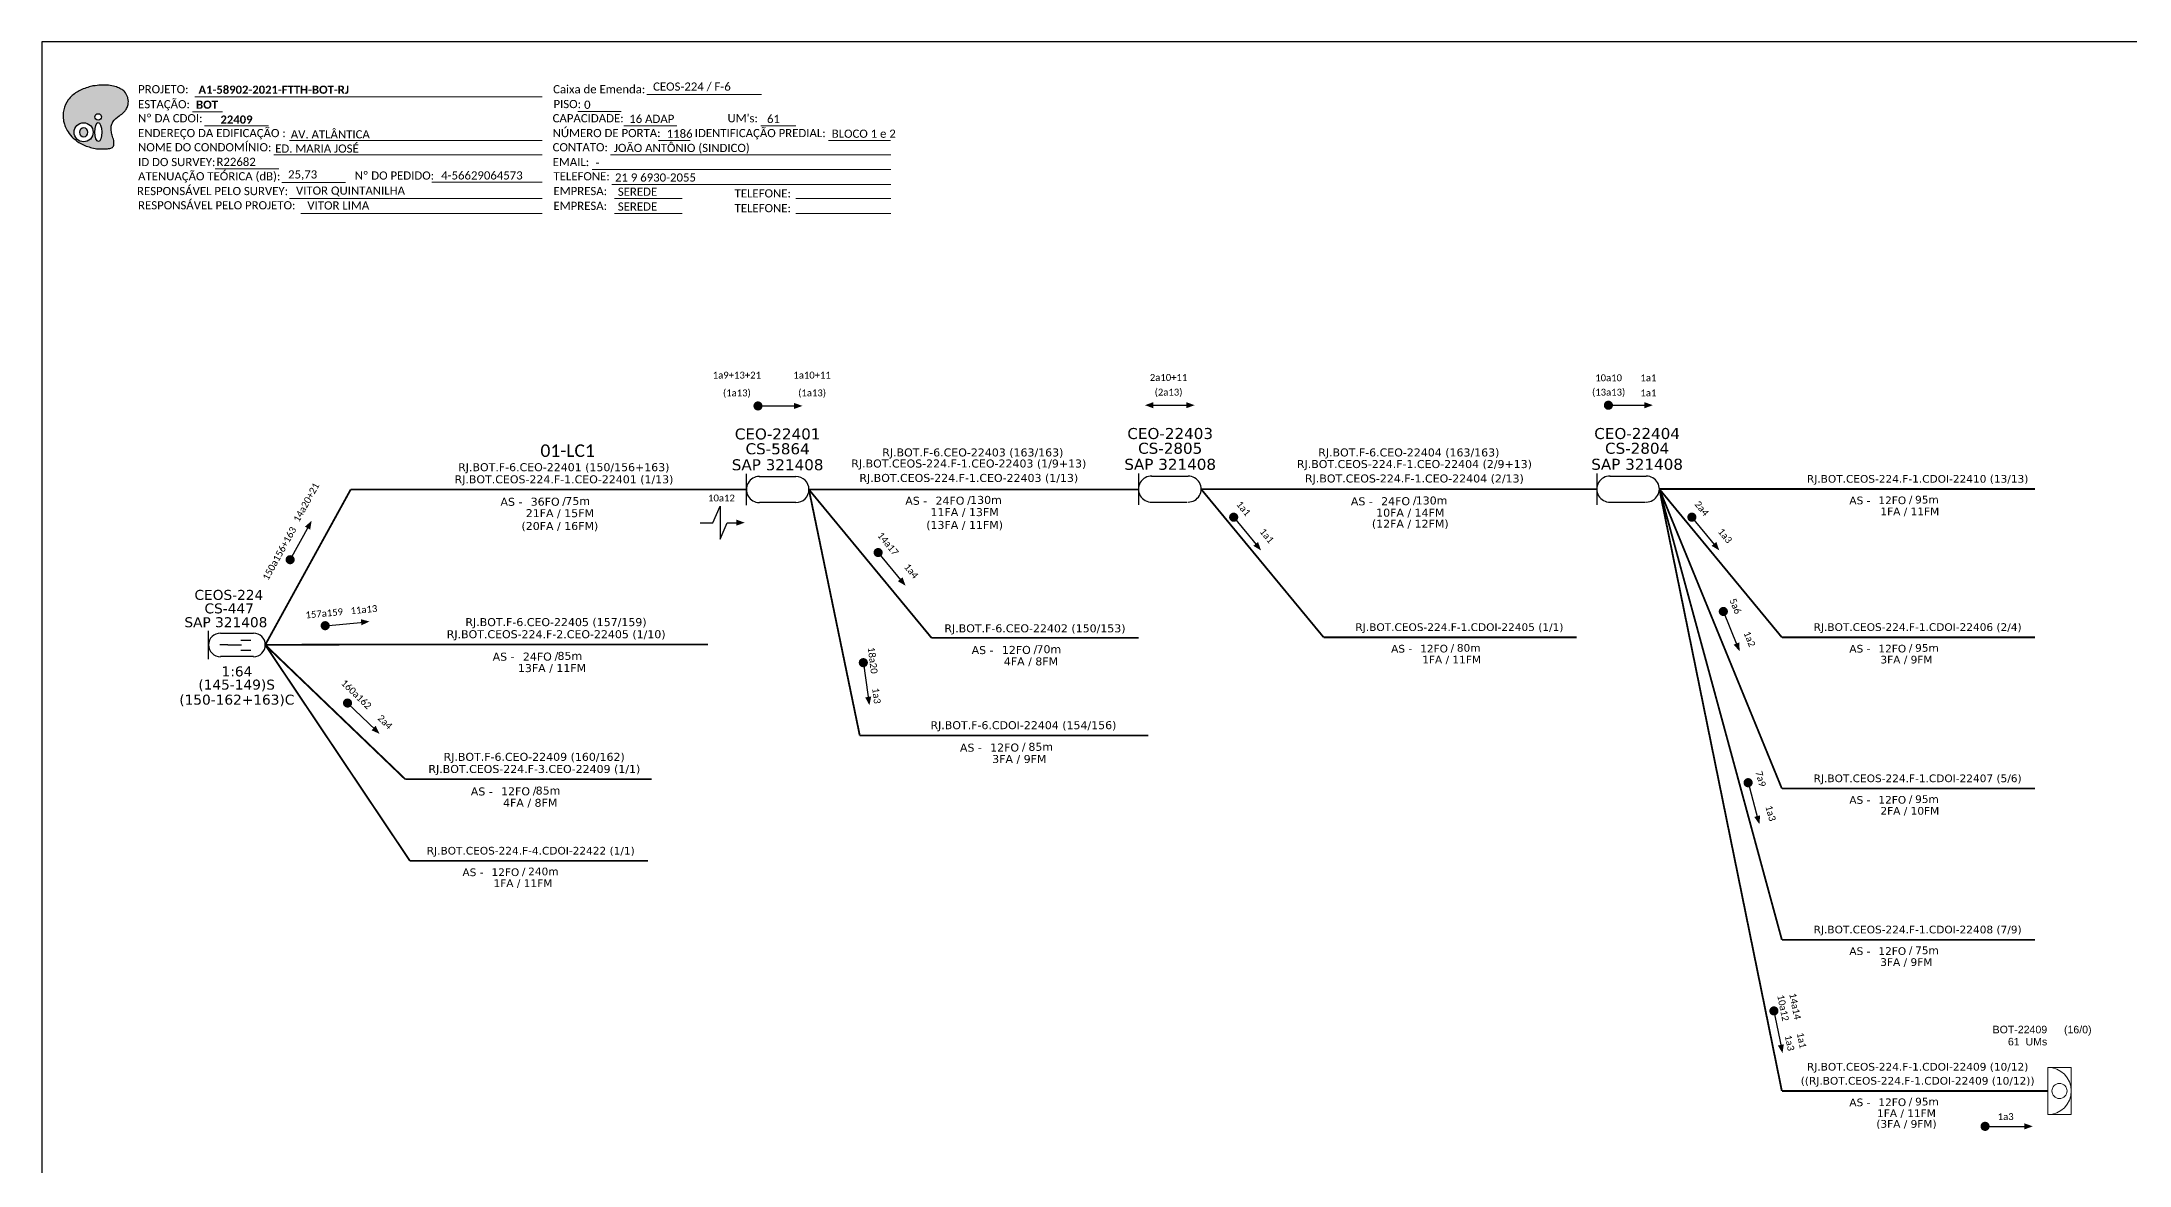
# Model space of a CAD drawing. Extents: x -89 to 749, y 705 to 1299.
# Drawn here: x -89.3 to 367.2, y 1053.1 to 1299 of the extents above; entities that cross this region are included whole.
import ezdxf
from ezdxf.enums import TextEntityAlignment as Align

# ---------------------------------------------------------------- set-up
doc = ezdxf.new("R2010")
doc.units = 0
for name, color, linetype, lineweight in [("20.0-LEGENDA DOS CDO'S", 1, 'Continuous', 0), ('20.1-CDO_INTERIOR', 1, 'Continuous', 0), ('40.1-ETIQUETAS', 1, 'Continuous', 20)]:
    doc.layers.add(name, color=color, linetype=linetype, lineweight=lineweight)
for name, color, linetype in [('20.4-CEOS', 1, 'Continuous'), ('CABO OPTICO EXISTENTE', 5, 'Continuous'), ('CAP a instalar', 1, 'Continuous'), ('CD de instalação futura', 8, 'Continuous'), ('SETA', 7, 'Continuous')]:
    doc.layers.add(name, color=color, linetype=linetype)
doc.styles.add('ARIAL', font='arial.ttf')
doc.styles.add('siredit', font='verdana.ttf')
doc.styles.get("Standard").update_dxf_attribs({"font": 'arial.ttf'})
doc.styles.add('WMF-Calibri0', font='calibri.ttf')
doc.styles.add('WMF-Calibri1', font='calibrib.ttf')
doc.linetypes.add('FENCELINE1', pattern='A,0.25,-0.1,[133,ltypeshp.shx,S=0.1,R=0,X=-0.1,Y=0],-0.1,1', length=1.45)

# ---------------------------------------------------------------- blocks, each defined once
blk = doc.blocks.new('OI')
h = blk.add_hatch(color=40)
edge = h.paths.add_edge_path()
edge.add_spline(control_points=[(4.35, -0.67), (3.92, -0.99), (3.26, -1.5), (2.81, -2.59), (2.9, -3.5), (3.06, -4.27), (3.31, -4.85), (3.37, -5.39), (3.4, -5.88), (3.2, -6.4), (2.54, -6.61), (1.65, -6.63), (0.55, -6.67), (-0.56, -6.42), (-1.61, -6.14), (-2.77, -5.61), (-3.92, -4.77), (-4.89, -3.7), (-5.34, -2.65), (-5.6, -1.94), (-5.85, -0.96), (-5.71, 0.47), (-5.1, 2.02), (-4.14, 3.02), (-3.3, 3.61), (-2.37, 4.16), (-1.36, 4.44), (-0.56, 4.7), (0.79, 4.85), (2.24, 4.97), (3.79, 4.57), (4.67, 4.21), (5.44, 3.65), (5.76, 2.99), (6.03, 2.21), (6.01, 1.46), (5.72, 0.64), (5.31, 0.08), (4.88, -0.38), (4.51, -0.55), (4.35, -0.67)], knot_values=[0, 0, 0, 0, 1.60434, 2.417191, 3.427595, 4.282808, 4.776746, 5.304182, 5.888771, 6.258406, 6.858137, 7.79129, 8.986195, 10.124242, 11.187857, 12.242908, 13.953784, 15.414161, 16.515391, 17.349188, 17.675853, 19.552021, 21.515531, 22.568638, 23.63245, 24.621084, 25.782718, 26.745347, 27.142653, 29.870543, 31.004649, 31.921532, 32.709589, 33.801391, 34.042471, 35.192333, 35.971461, 36.628871, 37.254359, 37.836911, 37.836911, 37.836911, 37.836911], degree=3, periodic=0)
h.paths.add_polyline_path([(1.13, -0.87, -1), (-0.04, -0.87, -1)], flags=16)
edge = h.paths.add_edge_path(flags=16)
edge.add_ellipse((0.56, -3.59), major_axis=(-0.02, 1.71), ratio=0.361305, start_angle=0, end_angle=360)
h.paths.add_polyline_path([(-0.36, -3.62, -1), (-3.8, -3.62, -1)], flags=16)
edge = h.paths.add_edge_path(flags=0)
edge.add_ellipse((-2.08, -3.62), major_axis=(0, 0.885), ratio=0.758294, start_angle=0, end_angle=360)
at = {"color": 40}
for centre, radius in [((-2.08, -3.62), 1.72), ((0.54, -0.87), 0.587)]:
    blk.add_circle(centre, radius, dxfattribs=at)
blk.add_ellipse((-2.08, -3.62), major_axis=(0, 0.885), ratio=0.758294, start_param=-3.141592653589792, end_param=3.141592653589792, dxfattribs=at)
blk.add_ellipse((0.56, -3.59), major_axis=(-0.02, 1.71), ratio=0.361305, dxfattribs=at)
at = {"color": 40, "start_tangent": (-0.800898, -0.598801), "end_tangent": (-0.800898, -0.598801)}
blk.add_spline([(4.35, -0.67), (3.2, -1.78), (2.9, -2.54), (2.92, -3.55), (3.12, -4.38), (3.28, -4.85), (3.37, -5.37), (3.35, -5.95), (3.2, -6.29), (2.66, -6.55), (1.73, -6.63), (0.54, -6.62), (-0.58, -6.41), (-1.6, -6.11), (-2.56, -5.67), (-3.95, -4.67), (-4.89, -3.56), (-5.37, -2.56), (-5.64, -1.78), (-5.72, -1.46), (-5.63, 0.42), (-4.84, 2.22), (-4.13, 2.99), (-3.27, 3.62), (-2.4, 4.09), (-1.3, 4.47), (-0.37, 4.72), (0.02, 4.77), (2.75, 4.8), (3.85, 4.53), (4.69, 4.16), (5.31, 3.68), (5.85, 2.73), (5.93, 2.5), (5.94, 1.35), (5.67, 0.62), (5.29, 0.08), (4.84, -0.36), (4.35, -0.67)], degree=3, dxfattribs=at)
blk = doc.blocks.new('CARIMBO')
at = {"color": 7, "lineweight": 0}
for points in [[(35.66, -16.79), (111.64, -16.79)], [(134.48, -16.3), (159.61, -16.3)], [(35.15, -20.06), (41.7, -20.06)], [(119.43, -20.02), (128.92, -20.02)], [(37.81, -23.14), (51.75, -23.14)], [(56.38, -26.37), (111.64, -26.37)], [(129.48, -23.14), (141.1, -23.14)], [(137.07, -26.37), (144.01, -26.37)], [(159.42, -23.14), (167.09, -23.14)], [(174.24, -26.37), (187.8, -26.37)], [(52.97, -29.48), (111.64, -29.48)], [(126.6, -29.48), (187.83, -29.48)], [(40.13, -32.55), (54.07, -32.55)], [(54.67, -35.52), (68.61, -35.52)], [(122.56, -32.72), (187.83, -32.72)], [(126.84, -35.96), (187.83, -35.96)], [(56.38, -39.07), (111.64, -39.07)], [(127.45, -39.07), (142.25, -39.07)], [(167.06, -39.07), (187.83, -39.07)], [(58.87, -42.31), (111.64, -42.31)], [(127.45, -42.31), (142.25, -42.31)], [(167.06, -42.31), (187.83, -42.31)]]:
    blk.add_lwpolyline(points, dxfattribs=at)
at = {"color": 7, "xscale": 1.213923925163967, "yscale": 1.213923925163967, "zscale": 1.213923925163967, "rotation": 0.1532896023949059}
blk.add_blockref('OI', (13.86, -20.16), dxfattribs=at)
at = {"color": 7, "lineweight": 0, "style": 'WMF-Calibri0'}
for s, height, p in [('PROJETO:', 1.793, (23.26, -16.04)), ('ESTAÇÃO:', 1.793, (23.26, -19.32)), ('Caixa de Emenda:', 1.7927, (114.02, -16.04)), ('PISO:', 1.793, (114.09, -19.28)), ('Nº DA CDOI:', 1.7927, (23.26, -22.39)), ('CAPACIDADE:', 1.7927, (113.91, -22.39)), ("UM's:", 1.793, (152.15, -22.39)), ('ENDEREÇO DA EDIFICAÇÃO :', 1.7927, (23.26, -25.63)), ('NOME DO CONDOMÍNIO:', 1.7927, (23.26, -28.74)), ('CONTATO:', 1.793, (113.91, -28.74)), ('NÚMERO DE PORTA:', 1.7927, (113.91, -25.63)), ('IDENTIFICAÇÃO PREDIAL:', 1.7927, (144.99, -25.63)), ('ID DO SURVEY:', 1.7927, (23.26, -31.97)), ('EMAIL:', 1.793, (113.91, -31.97)), ('RESPONSÁVEL PELO SURVEY:', 1.7927, (23.02, -38.32)), ('ATENUAÇÃO TEÓRICA (dB):', 1.7927, (23.26, -35.09)), ('TELEFONE:', 1.793, (114.09, -35.09)), ('EMPRESA:', 1.793, (114.09, -38.32)), ('RESPONSÁVEL PELO PROJETO:', 1.7927, (23.26, -41.44)), ('EMPRESA:', 1.793, (114.09, -41.56)), ('TELEFONE:', 1.793, (153.7, -38.83)), ('TELEFONE:', 1.793, (153.7, -42.06))]:
    blk.add_text(s, height=height, dxfattribs=at).set_placement(p)
at = {"color": 7, "lineweight": 0, "flags": 8}
for tag, p, style in [('CEOS-XX', (135.87, -15.46), 'WMF-Calibri0'), ('EST', (35.94, -19.41), 'WMF-Calibri1'), ('PROJ', (36.46, -16.13), 'WMF-Calibri1'), ('PISO_PTR', (120.78, -19.42), 'WMF-Calibri0'), ('CAPAC.', (130.66, -22.52), 'WMF-Calibri0'), ("UC'S", (160.78, -22.54), 'WMF-Calibri0'), ('NOME_DO_COND.', (53.23, -29.02), 'WMF-Calibri0'), ('LOGRADOURO', (56.65, -25.91), 'WMF-Calibri0'), ('NOME_DO_CONTATO', (127.3, -28.89), 'WMF-Calibri0'), ('N°', (138.85, -25.77), 'WMF-Calibri0'), ('N°PREDIO', (174.94, -25.77), 'WMF-Calibri0'), ('_ID_', (40.39, -31.94), 'WMF-Calibri0'), ('EMAIL', (123.26, -32.12), 'WMF-Calibri0'), ('O_POTEN', (56.06, -34.68), 'WMF-Calibri0'), ('RES_SURVEY', (57.78, -38.23), 'WMF-Calibri0'), ('TELEFONE', (127.55, -35.36), 'WMF-Calibri0'), ('RES_PROJ', (60.27, -41.47), 'WMF-Calibri0'), ('EMP_RESP_SURVEY', (128.16, -38.47), 'WMF-Calibri0'), ('EMP_RESP_PROJ', (128.16, -41.71), 'WMF-Calibri0'), ('CONT_RESP_SURVEY', (167.76, -38.47), 'WMF-Calibri0'), ('CONT_RESP_PROJ', (167.76, -41.71), 'WMF-Calibri0')]:
    blk.add_attdef(tag, p, '', height=1.79, dxfattribs=dict(at, style=style))
at = {"color": 7, "lineweight": 0, "style": 'WMF-Calibri1', "flags": 8}
blk.add_attdef("N° CDO'S", text='', height=1.79, dxfattribs=at).set_placement((44.78, -22.68), align=Align.CENTER)
blk = doc.blocks.new('ETIQUETA_RS5F')
at = {"layer": '40.1-ETIQUETAS', "color": 0, "style": 'siredit'}
blk.add_text('/', height=1.5, dxfattribs=at).set_placement((1.58, -1.95), align=Align.MIDDLE_RIGHT)
for tag, p in [('ETIQUETA_R_PRIMARIA', (1.21, 4.1)), ('ETIQUETA_R_SECUNDARIA', (1.21, 2.1)), ('F_ATIVAS/F_MORTAS', (1.14, -4.24))]:
    blk.add_attdef(tag, text='', height=1.5, dxfattribs=at).set_placement(p, align=Align.MIDDLE_CENTER)
for tag, p in [('TIPO_CABO', (-6.58, -2.12)), ('CAP_CABO', (0.4, -2.09))]:
    blk.add_attdef(tag, text='', height=1.5, dxfattribs=at).set_placement(p, align=Align.MIDDLE_RIGHT)
blk.add_attdef('METROS', text='', height=1.5, dxfattribs=at).set_placement((2.14, -1.95), align=Align.MIDDLE_LEFT)
for tag, p in [('FUSÃO_1', (0.85, -8.39)), ('FUSÃO_2', (0.85, -10.6)), ('FUSÃO_3', (0.85, -12.93)), ('FUSÃO_4', (0.85, -15.14)), ('FUSÃO_5', (0.85, -17.16))]:
    blk.add_attdef(tag, text='', height=1.5, dxfattribs=at).set_placement(p, align=Align.CENTER)
blk = doc.blocks.new('CDOI_INT')
at = {"layer": '20.1-CDO_INTERIOR', "color": 0, "lineweight": 18}
blk.add_lwpolyline([(4.25, -4.25), (4.25, 4.25), (0, 4.25), (0, -4.25)], close=True, dxfattribs=at)
blk.add_circle((2.12, 0), 1.36, dxfattribs=at)
blk.add_arc((0, 0), 4.25, 270, 90, dxfattribs=at)
at = {"layer": "20.0-LEGENDA DOS CDO'S", "color": 0, "style": 'ARIAL'}
for tag, p in [('CDO_N', (-0.08, 10.38)), ('SPLITER_1', (21.18, 10.38)), ('SAP', (-0.08, 6.23)), ('SURVEY', (-0.08, 8.2)), ('SPLITER_2', (21.19, 8.68)), ('1:XX', (5.94, -2.22)), ('UMS', (5.94, -4.24))]:
    blk.add_attdef(tag, p, '', height=1.36, dxfattribs=at)
blk.add_attdef('FIBRAS_UTILIZADAS', text='', height=1.36, dxfattribs=at).set_placement((15.34, 10.38), align=Align.CENTER)

msp = doc.modelspace()

# ---------------------------------------------------------------- linework, layer by layer
msp.add_lwpolyline([(-89.32, 705.02), (749.25, 705.02), (749.25, 1299.02), (-89.32, 1299.02), (-89.32, 705.02)])
at = {"color": 7, "lineweight": 0}
msp.add_lwpolyline([(-4.01, 1268.26), (20.14, 1268.26)], dxfattribs=at)
for points, const_width in [([(66.81, 1219.31, 1), (67.8, 1219.31, 1)], 0.999), ([(93.39, 1187.69, 1), (93.76, 1186.77, 1)], 1), ([(-35.24, 1185.23, 1), (-34.76, 1186.1, 1)], 0.999), ([(-27.83, 1171.18, 1), (-26.84, 1171.27, 1)], 0.999), ([(90.28, 1163.63, 1), (90.4, 1162.64, 1)], 1), ([(-22.81, 1154.64, 1), (-22.09, 1153.95, 1)], 0.999)]:
    msp.add_lwpolyline(points, format="xyb", close=True, dxfattribs=dict(const_width=const_width))
at = {"color": 8}
for points, const_width in [([(252.77, 1219.47, 1), (253.77, 1219.47, 1)], 0.999), ([(171.01, 1195.35, 1), (171.64, 1194.58, 1)], 1), ([(271.21, 1195.36, 1), (271.84, 1194.58, 1)], 1), ([(278.22, 1174.8, 1), (278.59, 1173.87, 1)], 1), ([(283.69, 1137.35, 1), (283.95, 1136.38, 1)], 1), ([(335.14, 1061.66, 1), (336.14, 1061.66, 1)], 1)]:
    msp.add_lwpolyline(points, format="xyb", close=True, dxfattribs=dict(at, const_width=const_width))
at = {"color": 1}
for points in [[(150.52, 1204.56), (150.52, 1197.69)], [(153.36, 1203.97), (161.36, 1203.97)], [(250.72, 1204.56), (250.72, 1197.69)], [(253.56, 1203.97), (261.56, 1203.97)], [(153.37, 1198.27), (161.19, 1198.27)], [(253.57, 1198.27), (261.4, 1198.28)]]:
    msp.add_lwpolyline(points, dxfattribs=at)
at = {"color": 7}
msp.add_lwpolyline([(57.43, 1193.76), (59.05, 1197.41), (59.05, 1190.19), (60.53, 1193.76)], dxfattribs=at)
at = {"color": 1, "const_width": 1}
msp.add_lwpolyline([(289.36, 1087.41, 1), (289.56, 1086.43, 1)], format="xyb", close=True, dxfattribs=at)
at = {"color": 1}
for centre, start, end in [((153.36, 1201.12), 88.4101, 271.6072), ((161.36, 1201.12), 270.0129, 90.013), ((253.57, 1201.12), 88.4101, 271.6072), ((261.56, 1201.13), 270.0129, 90.013)]:
    msp.add_arc(centre, 2.85, start, end, dxfattribs=at)
at = {"layer": '20.4-CEOS', "color": 5}
for p, q in [((-52.83, 1163.92), (-52.83, 1170.13)), ((-50.25, 1169.6), (-43.02, 1169.6)), ((-48.63, 1167.02), (-50.37, 1167.02)), ((-43.02, 1164.45), (-50.25, 1164.45)), ((-48.63, 1167.02), (-45.65, 1167.02)), ((-45.78, 1168.05), (-43.59, 1168.05)), ((-45.78, 1165.9), (-43.59, 1165.9))]:
    msp.add_line(p, q, dxfattribs=at)
for centre, start, end in [((-50.25, 1167.02), 90, 270), ((-43.02, 1167.02), 270, 90)]:
    msp.add_arc(centre, 2.58, start, end, dxfattribs=at)
at = {"layer": 'CAP a instalar', "color": 5, "linetype": 'Continuous'}
for p, q in [((64.76, 1197.58), (64.76, 1204.45)), ((67.6, 1203.87), (75.6, 1203.87)), ((75.6, 1198.17), (67.61, 1198.17))]:
    msp.add_line(p, q, dxfattribs=at)
at = {"layer": 'CAP a instalar', "color": 5, "linetype": 'FENCELINE1', "ltscale": 6, "const_width": 0.4}
for points in [[(-21.76, 1201.02), (-40.45, 1167.02)], [(-21.76, 1201.02), (64.76, 1201.02)]]:
    msp.add_lwpolyline(points, dxfattribs=at)
at = {"layer": 'CAP a instalar', "color": 1, "linetype": 'FENCELINE1', "ltscale": 6, "const_width": 0.4}
for points in [[(78.44, 1201.02), (150.52, 1201.04)], [(164.2, 1201.12), (250.72, 1201.12)], [(264.41, 1201.13), (291.2, 1069.4)], [(291.2, 1069.4), (349.32, 1069.4)]]:
    msp.add_lwpolyline(points, dxfattribs=at)
at = {"layer": 'CAP a instalar', "color": 7, "linetype": 'FENCELINE1', "ltscale": 6, "const_width": 0.4}
for points in [[(78.44, 1201.02), (105.24, 1168.58)], [(78.44, 1201.02), (89.56, 1147.21)], [(105.24, 1168.58), (150.58, 1168.58)], [(-17.19, 1167.12), (-40.45, 1167.02)], [(-9.83, 1137.63), (-40.45, 1167.02)], [(-17.19, 1167.12), (56.34, 1167.12)], [(89.56, 1147.21), (152.64, 1147.21)], [(-9.83, 1137.63), (44.04, 1137.63)]]:
    msp.add_lwpolyline(points, dxfattribs=at)
at = {"layer": 'CAP a instalar', "color": 8, "linetype": 'FENCELINE1', "ltscale": 6, "const_width": 0.4}
for points in [[(164.2, 1201.12), (191, 1168.68)], [(264.41, 1201.13), (291.2, 1168.68)], [(264.41, 1201.13), (291.2, 1135.59)], [(264.41, 1201.13), (291.2, 1102.49)], [(264.41, 1201.13), (346.55, 1201.13)], [(191, 1168.68), (246.34, 1168.68)], [(291.2, 1168.68), (346.55, 1168.68)], [(-40.45, 1167.02), (-8.8, 1119.75)], [(291.2, 1135.59), (346.55, 1135.59)], [(-8.8, 1119.75), (43.26, 1119.75)], [(291.2, 1102.49), (346.55, 1102.49)]]:
    msp.add_lwpolyline(points, dxfattribs=at)
at = {"layer": 'CAP a instalar', "color": 5, "linetype": 'Continuous'}
for centre, start_param, end_param in [((67.61, 1201.02), 6.283185, 9.424778), ((75.6, 1201.02), 3.141593, 6.283185)]:
    msp.add_ellipse(centre, major_axis=(0, 2.85), ratio=1, start_param=start_param, end_param=end_param, dxfattribs=at)
at = {"layer": 'SETA'}
for points in [[(67.3, 1219.31), (75.89, 1219.31)], [(-35, 1185.67), (-30.84, 1193.18)], [(93.37, 1187.48), (98.83, 1180.84)], [(-27.33, 1171.23), (-18.79, 1172.03)], [(90.3, 1163.46), (91.41, 1155.63)], [(-22.45, 1154.29), (-16.27, 1148.33)]]:
    msp.add_lwpolyline(points, dxfattribs=at)
at = {"layer": 'SETA', "color": 8}
for points in [[(153.06, 1219.46), (161.65, 1219.46)], [(253.27, 1219.47), (261.85, 1219.47)], [(171.12, 1195.22), (176.58, 1188.58)], [(271.32, 1195.22), (276.78, 1188.58)], [(278.28, 1174.64), (281.53, 1166.67)], [(283.74, 1137.18), (285.98, 1128.88)], [(335.64, 1061.66), (344.24, 1061.66)]]:
    msp.add_lwpolyline(points, dxfattribs=at)
at = {"layer": 'SETA', "color": 7}
for points in [[(54.66, 1193.76), (57.43, 1193.76)], [(60.53, 1193.76), (63.25, 1193.76)]]:
    msp.add_lwpolyline(points, dxfattribs=at)
at = {"layer": 'SETA', "color": 1}
msp.add_lwpolyline([(289.4, 1087.23), (291.1, 1078.81)], dxfattribs=at)
at = {"layer": 'SETA'}
for points in [[(75.2, 1219.98), (77.03, 1219.32), (75.2, 1218.65)], [(-31.77, 1192.9), (-30.3, 1194.18), (-30.61, 1192.26)], [(98.92, 1181.81), (99.57, 1179.97), (97.89, 1180.96)], [(-19.54, 1172.64), (-17.65, 1172.15), (-19.41, 1171.31)], [(92.07, 1155.72), (91.67, 1153.82), (90.75, 1155.54)], [(-16.29, 1149.3), (-15.44, 1147.55), (-17.21, 1148.34)]]:
    msp.add_solid(points, dxfattribs=at)
at = {"layer": 'SETA', "color": 8}
for points in [[(153.75, 1220.14), (151.92, 1219.48), (153.75, 1218.81)], [(160.96, 1220.14), (162.79, 1219.48), (160.96, 1218.81)], [(261.16, 1220.14), (262.99, 1219.48), (261.16, 1218.81)], [(176.66, 1189.54), (177.31, 1187.7), (175.63, 1188.69)], [(276.87, 1189.54), (277.52, 1187.7), (275.84, 1188.7)], [(281.89, 1167.57), (281.97, 1165.62), (280.66, 1167.07)], [(286.45, 1129.72), (286.29, 1127.78), (285.17, 1129.37)], [(344.24, 1062.32), (346.07, 1061.66), (344.24, 1060.99)]]:
    msp.add_solid(points, dxfattribs=at)
at = {"layer": 'SETA', "color": 7}
msp.add_solid([(62.57, 1194.44), (64.4, 1193.77), (62.56, 1193.11)], dxfattribs=at)
at = {"layer": 'SETA', "color": 1}
msp.add_solid([(291.63, 1079.62), (291.34, 1077.69), (290.32, 1079.35)], dxfattribs=at)

# ---------------------------------------------------------------- block references
ref = msp.add_blockref('CARIMBO', (-91.51, 1303.77))
ref.add_attrib('PROJ', 'A1-58902-2021-FTTH-BOT-RJ', (-55.05, 1287.63), dxfattribs={"color": 7, "lineweight": 0, "height": 1.7927, "style": 'WMF-Calibri1'})
ref.add_attrib('EST', 'BOT', (-55.57, 1284.35), dxfattribs={"color": 7, "lineweight": 0, "height": 1.793, "style": 'WMF-Calibri1'})
ref.add_attrib("N° CDO'S", '22409', dxfattribs={"color": 7, "lineweight": 0, "height": 1.793, "style": 'WMF-Calibri1'}).set_placement((-46.73, 1281.09), align=Align.CENTER)
ref.add_attrib('LOGRADOURO', 'AV. ATLÂNTICA', (-34.86, 1277.86), dxfattribs={"color": 7, "lineweight": 0, "height": 1.7927, "style": 'WMF-Calibri0'})
ref.add_attrib('NOME_DO_COND.', 'ED. MARIA JOSÉ', (-38.28, 1274.74), dxfattribs={"color": 7, "lineweight": 0, "height": 1.7927, "style": 'WMF-Calibri0'})
ref.add_attrib('_ID_', 'R22682', (-51.11, 1271.83), dxfattribs={"color": 7, "lineweight": 0, "height": 1.793, "style": 'WMF-Calibri0'})
ref.add_attrib('O_POTEN', '25,73', (-35.45, 1269.09), dxfattribs={"color": 7, "lineweight": 0, "height": 1.793, "style": 'WMF-Calibri0'})
ref.add_attrib('RES_SURVEY', 'VITOR QUINTANILHA', (-33.73, 1265.54), dxfattribs={"color": 7, "lineweight": 0, "height": 1.7927, "style": 'WMF-Calibri0'})
ref.add_attrib('RES_PROJ', 'VITOR LIMA', (-31.24, 1262.3), dxfattribs={"color": 7, "lineweight": 0, "height": 1.793, "style": 'WMF-Calibri0'})
ref.add_attrib('CEOS-XX', 'CEOS-224 / F-6', (44.36, 1288.31), dxfattribs={"color": 7, "lineweight": 0, "height": 1.7927, "style": 'WMF-Calibri0'})
ref.add_attrib('CAPAC.', '16 ADAP', (39.15, 1281.25), dxfattribs={"color": 7, "lineweight": 0, "height": 1.793, "style": 'WMF-Calibri0'})
ref.add_attrib("UC'S", '61', (69.27, 1281.23), dxfattribs={"color": 7, "lineweight": 0, "height": 1.793, "style": 'WMF-Calibri0'})
ref.add_attrib('PISO_PTR', '0', (29.28, 1284.34), dxfattribs={"color": 7, "lineweight": 0, "height": 1.79, "style": 'WMF-Calibri0'})
ref.add_attrib('N°', '1186', (47.34, 1278), dxfattribs={"color": 7, "lineweight": 0, "height": 1.793, "style": 'WMF-Calibri0'})
ref.add_attrib('N°PREDIO', 'BLOCO 1 e 2', (83.43, 1278), dxfattribs={"color": 7, "lineweight": 0, "height": 1.7927, "style": 'WMF-Calibri0'})
ref.add_attrib('NOME_DO_CONTATO', 'JOÃO ANTÔNIO (SINDICO)', (35.79, 1274.88), dxfattribs={"color": 7, "lineweight": 0, "height": 1.7927, "style": 'WMF-Calibri0'})
ref.add_attrib('EMAIL', '-', (31.75, 1271.65), dxfattribs={"color": 7, "lineweight": 0, "height": 1.79, "style": 'WMF-Calibri0'})
ref.add_attrib('TELEFONE', '21 9 6930-2055', (36.04, 1268.41), dxfattribs={"color": 7, "lineweight": 0, "height": 1.7927, "style": 'WMF-Calibri0'})
ref.add_attrib('EMP_RESP_SURVEY', 'SEREDE', (36.65, 1265.3), dxfattribs={"color": 7, "lineweight": 0, "height": 1.793, "style": 'WMF-Calibri0'})
ref.add_attrib('EMP_RESP_PROJ', 'SEREDE', (36.65, 1262.06), dxfattribs={"color": 7, "lineweight": 0, "height": 1.793, "style": 'WMF-Calibri0'})
at = {"layer": 'CAP a instalar', "color": 8, "linetype": 'FENCELINE1', "ltscale": 7}
ref = msp.add_blockref('ETIQUETA_RS5F', (317.97, 1201), dxfattribs=dict(at, xscale=1.120210545592906, yscale=1.120210545592906, zscale=1.120210545593999))
ref.add_attrib('ETIQUETA_R_SECUNDARIA', 'RJ.BOT.CEOS-224.F-1.CDOI-22410 (13/13)', dxfattribs={"layer": 'CABO OPTICO EXISTENTE', "color": 0, "height": 1.6803, "style": 'siredit'}).set_placement((320.89, 1203.36), align=Align.MIDDLE_CENTER)
ref.add_attrib('TIPO_CABO', 'AS -', dxfattribs={"layer": '40.1-ETIQUETAS', "color": 0, "height": 1.68, "style": 'siredit'}).set_placement((310.56, 1198.63), align=Align.MIDDLE_RIGHT)
ref.add_attrib('CAP_CABO', '12FO', dxfattribs={"layer": '40.1-ETIQUETAS', "color": 0, "height": 1.68, "style": 'siredit'}).set_placement((318.38, 1198.66), align=Align.MIDDLE_RIGHT)
ref.add_attrib('METROS', '95m', dxfattribs={"layer": '40.1-ETIQUETAS', "color": 0, "height": 1.68, "style": 'siredit'}).set_placement((320.33, 1198.81), align=Align.MIDDLE_LEFT)
ref.add_attrib('F_ATIVAS/F_MORTAS', '1FA / 11FM', dxfattribs={"layer": '40.1-ETIQUETAS', "color": 0, "height": 1.68, "style": 'siredit'}).set_placement((319.18, 1196.24), align=Align.MIDDLE_CENTER)
at = {"layer": 'CAP a instalar', "color": 7, "linetype": 'FENCELINE1', "ltscale": 7}
ref = msp.add_blockref('ETIQUETA_RS5F', (21.79, 1166.9), dxfattribs=dict(at, xscale=1.166399984999771, yscale=1.166399984999771, zscale=1.166399984999771))
ref.add_attrib('ETIQUETA_R_PRIMARIA', 'RJ.BOT.F-6.CEO-22405 (157/159)', dxfattribs={"layer": '40.1-ETIQUETAS', "color": 0, "height": 1.7496, "style": 'siredit'}).set_placement((23.13, 1172.01), align=Align.MIDDLE_CENTER)
ref.add_attrib('ETIQUETA_R_SECUNDARIA', 'RJ.BOT.CEOS-224.F-2.CEO-22405 (1/10)', dxfattribs={"layer": '40.1-ETIQUETAS', "color": 0, "height": 1.7496, "style": 'siredit'}).set_placement((23.17, 1169.36), align=Align.MIDDLE_CENTER)
ref.add_attrib('TIPO_CABO', 'AS -', dxfattribs={"layer": '40.1-ETIQUETAS', "color": 0, "height": 1.75, "style": 'siredit'}).set_placement((14.08, 1164.44), align=Align.MIDDLE_RIGHT)
ref.add_attrib('CAP_CABO', '24FO', dxfattribs={"layer": '40.1-ETIQUETAS', "color": 0, "height": 1.75, "style": 'siredit'}).set_placement((22.22, 1164.46), align=Align.MIDDLE_RIGHT)
ref.add_attrib('METROS', '85m', dxfattribs={"layer": '40.1-ETIQUETAS', "color": 0, "height": 1.75, "style": 'siredit'}).set_placement((23.47, 1164.62), align=Align.MIDDLE_LEFT)
ref.add_attrib('F_ATIVAS/F_MORTAS', '13FA / 11FM', dxfattribs={"layer": '40.1-ETIQUETAS', "color": 0, "height": 1.7496, "style": 'siredit'}).set_placement((22.26, 1161.95), align=Align.MIDDLE_CENTER)
ref = msp.add_blockref('ETIQUETA_RS5F', (126.53, 1168.36), dxfattribs=dict(at, xscale=1.166399984999771, yscale=1.166399984999771, zscale=1.166399984999771))
ref.add_attrib('ETIQUETA_R_PRIMARIA', 'RJ.BOT.F-6.CEO-22402 (150/153)', dxfattribs={"layer": '40.1-ETIQUETAS', "color": 0, "height": 1.7496, "style": 'siredit'}).set_placement((127.87, 1170.65), align=Align.MIDDLE_CENTER)
ref.add_attrib('TIPO_CABO', 'AS -', dxfattribs={"layer": '40.1-ETIQUETAS', "color": 0, "height": 1.75, "style": 'siredit'}).set_placement((118.82, 1165.89), align=Align.MIDDLE_RIGHT)
ref.add_attrib('CAP_CABO', '12FO', dxfattribs={"layer": '40.1-ETIQUETAS', "color": 0, "height": 1.75, "style": 'siredit'}).set_placement((126.96, 1165.92), align=Align.MIDDLE_RIGHT)
ref.add_attrib('METROS', '70m', dxfattribs={"layer": '40.1-ETIQUETAS', "color": 0, "height": 1.75, "style": 'siredit'}).set_placement((128.21, 1166.08), align=Align.MIDDLE_LEFT)
ref.add_attrib('F_ATIVAS/F_MORTAS', '4FA / 8FM', dxfattribs={"layer": '40.1-ETIQUETAS', "color": 0, "height": 1.75, "style": 'siredit'}).set_placement((127, 1163.41), align=Align.MIDDLE_CENTER)
at = {"layer": 'CAP a instalar', "color": 8, "linetype": 'FENCELINE1', "ltscale": 7}
ref = msp.add_blockref('ETIQUETA_RS5F', (217.77, 1168.56), dxfattribs=dict(at, xscale=1.120210545592906, yscale=1.120210545592906, zscale=1.120210545593999))
ref.add_attrib('ETIQUETA_R_SECUNDARIA', 'RJ.BOT.CEOS-224.F-1.CDOI-22405 (1/1)', dxfattribs={"layer": 'CABO OPTICO EXISTENTE', "color": 0, "height": 1.6803, "style": 'siredit'}).set_placement((220.69, 1170.91), align=Align.MIDDLE_CENTER)
ref.add_attrib('TIPO_CABO', 'AS -', dxfattribs={"layer": '40.1-ETIQUETAS', "color": 0, "height": 1.68, "style": 'siredit'}).set_placement((210.36, 1166.19), align=Align.MIDDLE_RIGHT)
ref.add_attrib('CAP_CABO', '12FO', dxfattribs={"layer": '40.1-ETIQUETAS', "color": 0, "height": 1.68, "style": 'siredit'}).set_placement((218.18, 1166.21), align=Align.MIDDLE_RIGHT)
ref.add_attrib('METROS', '80m', dxfattribs={"layer": '40.1-ETIQUETAS', "color": 0, "height": 1.68, "style": 'siredit'}).set_placement((220.13, 1166.37), align=Align.MIDDLE_LEFT)
ref.add_attrib('F_ATIVAS/F_MORTAS', '1FA / 11FM', dxfattribs={"layer": '40.1-ETIQUETAS', "color": 0, "height": 1.68, "style": 'siredit'}).set_placement((218.98, 1163.8), align=Align.MIDDLE_CENTER)
ref = msp.add_blockref('ETIQUETA_RS5F', (317.97, 1168.56), dxfattribs=dict(at, xscale=1.120210545592906, yscale=1.120210545592906, zscale=1.120210545593999))
ref.add_attrib('ETIQUETA_R_SECUNDARIA', 'RJ.BOT.CEOS-224.F-1.CDOI-22406 (2/4)', dxfattribs={"layer": 'CABO OPTICO EXISTENTE', "color": 0, "height": 1.6803, "style": 'siredit'}).set_placement((320.89, 1170.92), align=Align.MIDDLE_CENTER)
ref.add_attrib('TIPO_CABO', 'AS -', dxfattribs={"layer": '40.1-ETIQUETAS', "color": 0, "height": 1.68, "style": 'siredit'}).set_placement((310.56, 1166.19), align=Align.MIDDLE_RIGHT)
ref.add_attrib('CAP_CABO', '12FO', dxfattribs={"layer": '40.1-ETIQUETAS', "color": 0, "height": 1.68, "style": 'siredit'}).set_placement((318.38, 1166.21), align=Align.MIDDLE_RIGHT)
ref.add_attrib('METROS', '95m', dxfattribs={"layer": '40.1-ETIQUETAS', "color": 0, "height": 1.68, "style": 'siredit'}).set_placement((320.34, 1166.37), align=Align.MIDDLE_LEFT)
ref.add_attrib('F_ATIVAS/F_MORTAS', '3FA / 9FM', dxfattribs={"layer": '40.1-ETIQUETAS', "color": 0, "height": 1.68, "style": 'siredit'}).set_placement((318.45, 1163.8), align=Align.MIDDLE_CENTER)
at = {"layer": 'CAP a instalar', "color": 7, "linetype": 'FENCELINE1', "ltscale": 7}
ref = msp.add_blockref('ETIQUETA_RS5F', (123.97, 1147), dxfattribs=dict(at, xscale=1.166399984998861, yscale=1.166399984998861, zscale=1.166399984999999))
ref.add_attrib('ETIQUETA_R_SECUNDARIA', 'RJ.BOT.F-6.CDOI-22404 (154/156)', dxfattribs={"layer": 'CABO OPTICO EXISTENTE', "color": 0, "height": 1.7496, "style": 'siredit'}).set_placement((125.35, 1149.45), align=Align.MIDDLE_CENTER)
ref.add_attrib('TIPO_CABO', 'AS -', dxfattribs={"layer": '40.1-ETIQUETAS', "color": 0, "height": 1.75, "style": 'siredit'}).set_placement((116.26, 1144.53), align=Align.MIDDLE_RIGHT)
ref.add_attrib('CAP_CABO', '12FO', dxfattribs={"layer": '40.1-ETIQUETAS', "color": 0, "height": 1.75, "style": 'siredit'}).set_placement((124.4, 1144.56), align=Align.MIDDLE_RIGHT)
ref.add_attrib('METROS', '85m', dxfattribs={"layer": '40.1-ETIQUETAS', "color": 0, "height": 1.75, "style": 'siredit'}).set_placement((126.44, 1144.72), align=Align.MIDDLE_LEFT)
ref.add_attrib('F_ATIVAS/F_MORTAS', '3FA / 9FM', dxfattribs={"layer": '40.1-ETIQUETAS', "color": 0, "height": 1.75, "style": 'siredit'}).set_placement((124.45, 1142.05), align=Align.MIDDLE_CENTER)
ref = msp.add_blockref('ETIQUETA_RS5F', (17.02, 1137.42), dxfattribs=dict(at, xscale=1.166399984999771, yscale=1.166399984999771, zscale=1.166399984999771))
ref.add_attrib('ETIQUETA_R_PRIMARIA', 'RJ.BOT.F-6.CEO-22409 (160/162)', dxfattribs={"layer": '40.1-ETIQUETAS', "color": 0, "height": 1.7496, "style": 'siredit'}).set_placement((18.36, 1142.52), align=Align.MIDDLE_CENTER)
ref.add_attrib('ETIQUETA_R_SECUNDARIA', 'RJ.BOT.CEOS-224.F-3.CEO-22409 (1/1)', dxfattribs={"layer": '40.1-ETIQUETAS', "color": 0, "height": 1.7496, "style": 'siredit'}).set_placement((18.4, 1139.87), align=Align.MIDDLE_CENTER)
ref.add_attrib('TIPO_CABO', 'AS -', dxfattribs={"layer": '40.1-ETIQUETAS', "color": 0, "height": 1.75, "style": 'siredit'}).set_placement((9.3, 1134.95), align=Align.MIDDLE_RIGHT)
ref.add_attrib('CAP_CABO', '12FO', dxfattribs={"layer": '40.1-ETIQUETAS', "color": 0, "height": 1.75, "style": 'siredit'}).set_placement((17.45, 1134.98), align=Align.MIDDLE_RIGHT)
ref.add_attrib('METROS', '85m', dxfattribs={"layer": '40.1-ETIQUETAS', "color": 0, "height": 1.75, "style": 'siredit'}).set_placement((18.69, 1135.14), align=Align.MIDDLE_LEFT)
ref.add_attrib('F_ATIVAS/F_MORTAS', '4FA / 8FM', dxfattribs={"layer": '40.1-ETIQUETAS', "color": 0, "height": 1.75, "style": 'siredit'}).set_placement((17.49, 1132.47), align=Align.MIDDLE_CENTER)
at = {"layer": 'CAP a instalar', "color": 8, "linetype": 'FENCELINE1', "ltscale": 7}
ref = msp.add_blockref('ETIQUETA_RS5F', (317.97, 1135.46), dxfattribs=dict(at, xscale=1.120210545592906, yscale=1.120210545592906, zscale=1.120210545593999))
ref.add_attrib('ETIQUETA_R_SECUNDARIA', 'RJ.BOT.CEOS-224.F-1.CDOI-22407 (5/6)', dxfattribs={"layer": 'CABO OPTICO EXISTENTE', "color": 0, "height": 1.6803, "style": 'siredit'}).set_placement((320.89, 1137.82), align=Align.MIDDLE_CENTER)
ref.add_attrib('TIPO_CABO', 'AS -', dxfattribs={"layer": '40.1-ETIQUETAS', "color": 0, "height": 1.68, "style": 'siredit'}).set_placement((310.56, 1133.09), align=Align.MIDDLE_RIGHT)
ref.add_attrib('CAP_CABO', '12FO', dxfattribs={"layer": '40.1-ETIQUETAS', "color": 0, "height": 1.68, "style": 'siredit'}).set_placement((318.38, 1133.12), align=Align.MIDDLE_RIGHT)
ref.add_attrib('METROS', '95m', dxfattribs={"layer": '40.1-ETIQUETAS', "color": 0, "height": 1.68, "style": 'siredit'}).set_placement((320.34, 1133.27), align=Align.MIDDLE_LEFT)
ref.add_attrib('F_ATIVAS/F_MORTAS', '2FA / 10FM', dxfattribs={"layer": '40.1-ETIQUETAS', "color": 0, "height": 1.68, "style": 'siredit'}).set_placement((319.18, 1130.71), align=Align.MIDDLE_CENTER)
ref = msp.add_blockref('ETIQUETA_RS5F', (14.69, 1119.63), dxfattribs=dict(at, xscale=1.120210545592906, yscale=1.120210545592906, zscale=1.120210545593999))
ref.add_attrib('ETIQUETA_R_SECUNDARIA', 'RJ.BOT.CEOS-224.F-4.CDOI-22422 (1/1)', dxfattribs={"layer": 'CABO OPTICO EXISTENTE', "color": 0, "height": 1.6803, "style": 'siredit'}).set_placement((17.61, 1121.98), align=Align.MIDDLE_CENTER)
ref.add_attrib('TIPO_CABO', 'AS -', dxfattribs={"layer": '40.1-ETIQUETAS', "color": 0, "height": 1.68, "style": 'siredit'}).set_placement((7.28, 1117.26), align=Align.MIDDLE_RIGHT)
ref.add_attrib('CAP_CABO', '12FO', dxfattribs={"layer": '40.1-ETIQUETAS', "color": 0, "height": 1.68, "style": 'siredit'}).set_placement((15.1, 1117.28), align=Align.MIDDLE_RIGHT)
ref.add_attrib('METROS', '240m', dxfattribs={"layer": '40.1-ETIQUETAS', "color": 0, "height": 1.68, "style": 'siredit'}).set_placement((17.05, 1117.44), align=Align.MIDDLE_LEFT)
ref.add_attrib('F_ATIVAS/F_MORTAS', '1FA / 11FM', dxfattribs={"layer": '40.1-ETIQUETAS', "color": 0, "height": 1.68, "style": 'siredit'}).set_placement((15.9, 1114.87), align=Align.MIDDLE_CENTER)
ref = msp.add_blockref('ETIQUETA_RS5F', (317.97, 1102.37), dxfattribs=dict(at, xscale=1.120210545592906, yscale=1.120210545592906, zscale=1.120210545593999))
ref.add_attrib('ETIQUETA_R_SECUNDARIA', 'RJ.BOT.CEOS-224.F-1.CDOI-22408 (7/9)', dxfattribs={"layer": 'CABO OPTICO EXISTENTE', "color": 0, "height": 1.6803, "style": 'siredit'}).set_placement((320.89, 1104.73), align=Align.MIDDLE_CENTER)
ref.add_attrib('TIPO_CABO', 'AS -', dxfattribs={"layer": '40.1-ETIQUETAS', "color": 0, "height": 1.68, "style": 'siredit'}).set_placement((310.56, 1100), align=Align.MIDDLE_RIGHT)
ref.add_attrib('CAP_CABO', '12FO', dxfattribs={"layer": '40.1-ETIQUETAS', "color": 0, "height": 1.68, "style": 'siredit'}).set_placement((318.38, 1100.02), align=Align.MIDDLE_RIGHT)
ref.add_attrib('METROS', '75m', dxfattribs={"layer": '40.1-ETIQUETAS', "color": 0, "height": 1.68, "style": 'siredit'}).set_placement((320.34, 1100.18), align=Align.MIDDLE_LEFT)
ref.add_attrib('F_ATIVAS/F_MORTAS', '3FA / 9FM', dxfattribs={"layer": '40.1-ETIQUETAS', "color": 0, "height": 1.68, "style": 'siredit'}).set_placement((318.41, 1097.61), align=Align.MIDDLE_CENTER)
at = {"layer": 'CD de instalação futura', "color": 1, "ltscale": 11}
ref = msp.add_blockref('CDOI_INT', (349.33, 1069.4), dxfattribs=dict(at, xscale=1.21541625498503, yscale=1.21541625498503, zscale=1.21541625498503))
ref.add_attrib('CDO_N', 'BOT-22409', dxfattribs={"layer": "20.0-LEGENDA DOS CDO'S", "color": 0, "height": 1.653, "style": 'ARIAL'}).set_placement((349.22, 1082.02), align=Align.RIGHT)
ref.add_attrib('FIBRAS_UTILIZADAS', '    (16/0)', dxfattribs={"layer": "20.0-LEGENDA DOS CDO'S", "color": 0, "height": 1.65, "style": 'ARIAL'}).set_placement((354.63, 1082.02), align=Align.CENTER)
ref.add_attrib('SURVEY', '61  UMs', dxfattribs={"layer": "20.0-LEGENDA DOS CDO'S", "color": 0, "height": 1.653, "style": 'ARIAL'}).set_placement((349.23, 1079.37), align=Align.RIGHT)

# ---------------------------------------------------------------- texts
at = {"color": 7, "lineweight": 0, "style": 'WMF-Calibri0'}
msp.add_text('Nº DO PEDIDO:', height=1.7927, dxfattribs=at).set_placement((-20.88, 1268.84))
at = {"attachment_point": 5}
for s, insert, char_height, width in [('\\C1;\\fCalibri|b0|i0|c0|p34;1a9+13+21', (62.69, 1226.05), 1.4978, 25.3213), ('\\C1;\\fCalibri|b0|i0|c0|p34;1a10+11', (79.14, 1226.05), 1.4978, 25.3213), ('\\C1;\\fCalibri|b0|i0|c0|p34;2a10+11', (157.09, 1225.54), 1.4978, 25.3213), ('\\C1;\\fCalibri|b0|i0|c0|p34;10a10', (253.32, 1225.47), 1.4978, 25.3213), ('\\C1;\\fCalibri|b0|i0|c0|p34;1a1', (262.03, 1225.47), 1.4978, 25.3213), ('\\C3;\\fCalibri|b0|i0|c0|p34;(1a13)', (62.69, 1222.01), 1.4978, 25.3213), ('\\C3;\\fCalibri|b0|i0|c0|p34;(1a13)', (79.14, 1222.01), 1.4978, 25.3213), ('\\C3;\\fCalibri|b0|i0|c0|p34;(2a13)', (157.09, 1222.17), 1.4978, 25.3213), ('\\C3;\\fCalibri|b0|i0|c0|p34;(13a13)', (253.32, 1222.17), 1.4978, 25.3213), ('\\C3;\\fCalibri|b0|i0|c0|p34;1a1', (262.03, 1222.17), 1.4978, 25.3213), ('\\C3;\\fCalibri|b0|i0|c0|p34;01-LC1', (25.68, 1209.51), 2.7432, 40.9104)]:
    msp.add_mtext(s, dxfattribs=dict(at, insert=insert, char_height=char_height, width=width))
for s, insert, char_height, width, rotation in [('\\C7;\\fCalibri|b0|i0|c0|p34;14a20+21', (-31.46, 1198.22), 1.4978, 25.3213, 61.052), ('\\C8;\\fCalibri|b0|i0|c0|p34;1a1', (173.49, 1196.87), 1.5, 25.3588, 309.4148), ('\\C8;\\fCalibri|b0|i0|c0|p34;2a4', (273.69, 1196.88), 1.5, 25.3588, 309.4148), ('\\C7;\\fCalibri|b0|i0|c0|p34;150a156+163', (-37.34, 1187.02), 1.4978, 25.3213, 61.052), ('\\fCalibri|b0|i0|c0|p34;14a17', (95.74, 1189.14), 1.5, 25.3588, 309.4745), ('\\C8;\\fCalibri|b0|i0|c0|p34;1a1', (178.58, 1190.9), 1.5, 25.3588, 309.4148), ('\\C8;\\fCalibri|b0|i0|c0|p34;1a3', (278.78, 1190.91), 1.5, 25.3588, 309.4148), ('\\fCalibri|b0|i0|c0|p34;1a4', (100.83, 1183.17), 1.5, 25.3588, 309.4745), ('\\C7;\\fCalibri|b0|i0|c0|p34;157a159', (-27.54, 1173.92), 1.4978, 25.3213, 5.3674), ('\\C7;\\fCalibri|b0|i0|c0|p34;11a13', (-18.86, 1174.74), 1.4978, 25.3213, 5.3674), ('\\C8;\\fCalibri|b0|i0|c0|p34;5a6', (281.04, 1175.51), 1.5, 25.3588, 292.1571), ('\\C8;\\fCalibri|b0|i0|c0|p34;1a2', (284.13, 1168.3), 1.5, 25.3588, 292.1571), ('\\fCalibri|b0|i0|c0|p34;18a20', (92.4, 1163.64), 1.5, 25.3588, 276.8945), ('\\C7;\\fCalibri|b0|i0|c0|p34;160a162', (-20.53, 1156.2), 1.4978, 25.3213, 316.0501), ('\\fCalibri|b0|i0|c0|p34;1a3', (93.22, 1155.89), 1.5, 25.3588, 276.8945), ('\\C7;\\fCalibri|b0|i0|c0|p34;2a4', (-14.26, 1150.15), 1.4978, 25.3213, 316.0501), ('\\C8;\\fCalibri|b0|i0|c0|p34;7a9', (286.58, 1137.71), 1.5, 25.3588, 285.1182), ('\\C8;\\fCalibri|b0|i0|c0|p34;1a3', (288.76, 1130.17), 1.5, 25.3588, 285.1182)]:
    msp.add_mtext(s, dxfattribs=dict(at, insert=insert, char_height=char_height, width=width, rotation=rotation))
at = {"color": 7, "insert": (59.32, 1199.16), "char_height": 1.5, "width": 25.3588, "attachment_point": 5, "rotation": 359.9903}
msp.add_mtext('\\fCalibri|b0|i0|c0|p34;10a12', dxfattribs=at)
at = {"color": 3, "char_height": 1.5, "width": 25.3588, "attachment_point": 5, "rotation": 281.4174}
for s, insert in [('\\fCalibri|b0|i0|c0|p34;10a12', (291.48, 1087.58)), ('\\C1;\\fCalibri|b0|i0|c0|p34;14a14', (294.11, 1087.94)), ('\\C1;\\fCalibri|b0|i0|c0|p34;1a1', (295.53, 1080.48)), ('\\fCalibri|b0|i0|c0|p34;1a3', (292.9, 1079.92))]:
    msp.add_mtext(s, dxfattribs=dict(at, insert=insert))
at = {"color": 8, "insert": (340.14, 1063.78), "char_height": 1.5, "width": 25.3588, "attachment_point": 5}
msp.add_mtext('\\fCalibri|b0|i0|c0|p34;1a3', dxfattribs=at)
at = {"color": 7, "lineweight": 0, "style": 'WMF-Calibri0', "flags": 8}
msp.add_attdef('4-56629064573', (-1.97, 1268.87), '', height=1.79, dxfattribs=at)
at = {"layer": '20.4-CEOS', "color": 5, "style": 'siredit'}
for s, p in [('CEO-22401', (71.6, 1214.39)), ('CS-5864', (71.6, 1211.15)), ('SAP 321408', (71.6, 1207.65))]:
    msp.add_text(s, height=2.413, rotation=0.0129, dxfattribs=at).set_placement(p, align=Align.TOP_CENTER)
at = {"layer": '20.4-CEOS', "color": 1, "style": 'siredit'}
for s, p in [('CEO-22403', (157.44, 1214.49)), ('CEO-22404', (259.55, 1214.49)), ('CS-2805', (157.44, 1211.26)), ('CS-2804', (259.55, 1211.26)), ('SAP 321408', (157.44, 1207.75)), ('SAP 321408', (259.55, 1207.76))]:
    msp.add_text(s, height=2.413, rotation=0.0129, dxfattribs=at).set_placement(p, align=Align.TOP_CENTER)
at = {"layer": '20.4-CEOS', "color": 5, "style": 'siredit'}
for s, height, p in [('CEOS-224', 2.183, (-48.4, 1179.06)), ('CS-447', 2.183, (-48.33, 1176.1)), ('SAP 321408', 2.183, (-49.05, 1173.08)), ('(145-149)S', 2.183, (-46.7, 1159.42)), ('1:64', 2.183, (-46.64, 1162.31)), ('(150-162+163)C', 2.1826, (-46.66, 1156.13))]:
    msp.add_text(s, height=height, dxfattribs=at).set_placement(p, align=Align.TOP_CENTER)
at = {"layer": '40.1-ETIQUETAS', "color": 1, "style": 'siredit'}
for s, height, p in [('RJ.BOT.F-6.CEO-22401 (150/156+163)', 1.7496, (24.84, 1205.91)), ('RJ.BOT.CEOS-224.F-1.CEO-22403 (1/9+13)', 1.7496, (113.4, 1206.72)), ('RJ.BOT.CEOS-224.F-1.CEO-22404 (2/9+13)', 1.7496, (210.85, 1206.6)), ('RJ.BOT.CEOS-224.F-1.CEO-22401 (1/13)', 1.7496, (24.88, 1203.26)), ('21FA / 15FM', 1.7496, (23.98, 1195.85)), ('11FA / 13FM', 1.7496, (112.49, 1196.08)), ('10FA / 14FM', 1.7496, (209.94, 1195.96)), ('1FA / 11FM', 1.68, (318.45, 1064.52))]:
    msp.add_text(s, height=height, dxfattribs=at).set_placement(p, align=Align.MIDDLE_CENTER)
at = {"layer": '40.1-ETIQUETAS', "color": 3, "style": 'siredit'}
for s, height, p in [('RJ.BOT.CEOS-224.F-1.CEO-22403 (1/13)', 1.7496, (113.4, 1203.56)), ('RJ.BOT.CEOS-224.F-1.CEO-22404 (2/13)', 1.7496, (210.85, 1203.44)), ('(20FA / 16FM)', 1.7496, (23.98, 1193.04)), ('(13FA / 11FM)', 1.7496, (112.49, 1193.27)), ('(12FA / 12FM)', 1.7496, (209.94, 1193.54)), ('(3FA / 9FM)', 1.6803, (318.45, 1062.2))]:
    msp.add_text(s, height=height, dxfattribs=at).set_placement(p, align=Align.MIDDLE_CENTER)
at = {"layer": '40.1-ETIQUETAS', "color": 1, "style": 'siredit'}
for s, p in [('AS -', (15.79, 1198.34)), ('36FO', (23.93, 1198.36)), ('/', (25.31, 1198.52)), ('AS -', (104.31, 1198.56)), ('24FO', (112.45, 1198.59)), ('/', (113.86, 1198.75)), ('AS -', (201.75, 1198.44)), ('24FO', (209.9, 1198.47)), ('/', (211.31, 1198.63))]:
    msp.add_text(s, height=1.75, dxfattribs=at).set_placement(p, align=Align.MIDDLE_RIGHT)
for s, p in [('75m', (25.18, 1198.52)), ('130m', (113.7, 1198.75)), ('130m', (211.14, 1198.63))]:
    msp.add_text(s, height=1.75, dxfattribs=at).set_placement(p, align=Align.MIDDLE_LEFT)
at = {"layer": '40.1-ETIQUETAS', "color": 8, "style": 'siredit'}
for s, p in [('AS -', (310.56, 1066.9)), ('12FO', (318.38, 1066.93)), ('/', (319.71, 1067.08))]:
    msp.add_text(s, height=1.68, dxfattribs=at).set_placement(p, align=Align.MIDDLE_RIGHT)
msp.add_text('95m', height=1.68, dxfattribs=at).set_placement((320.34, 1067.08), align=Align.MIDDLE_LEFT)
at = {"layer": 'CABO OPTICO EXISTENTE', "color": 1, "style": 'siredit'}
msp.add_text('RJ.BOT.CEOS-224.F-1.CDOI-22409 (10/12)', height=1.6803, dxfattribs=at).set_placement((320.89, 1074.7), align=Align.MIDDLE_CENTER)
at = {"layer": 'CABO OPTICO EXISTENTE', "color": 3, "style": 'siredit'}
msp.add_text('((RJ.BOT.CEOS-224.F-1.CDOI-22409 (10/12))', height=1.6803, dxfattribs=at).set_placement((320.89, 1071.63), align=Align.MIDDLE_CENTER)
at = {"layer": 'CAP a instalar', "color": 1, "linetype": 'FENCELINE1', "ltscale": 7, "style": 'siredit'}
for s, p in [('RJ.BOT.F-6.CEO-22403 (163/163)', (114.28, 1209.14)), ('RJ.BOT.F-6.CEO-22404 (163/163)', (209.62, 1209.14))]:
    msp.add_text(s, height=1.7496, dxfattribs=at).set_placement(p, align=Align.MIDDLE_CENTER)

doc.saveas('drawing.dxf')
